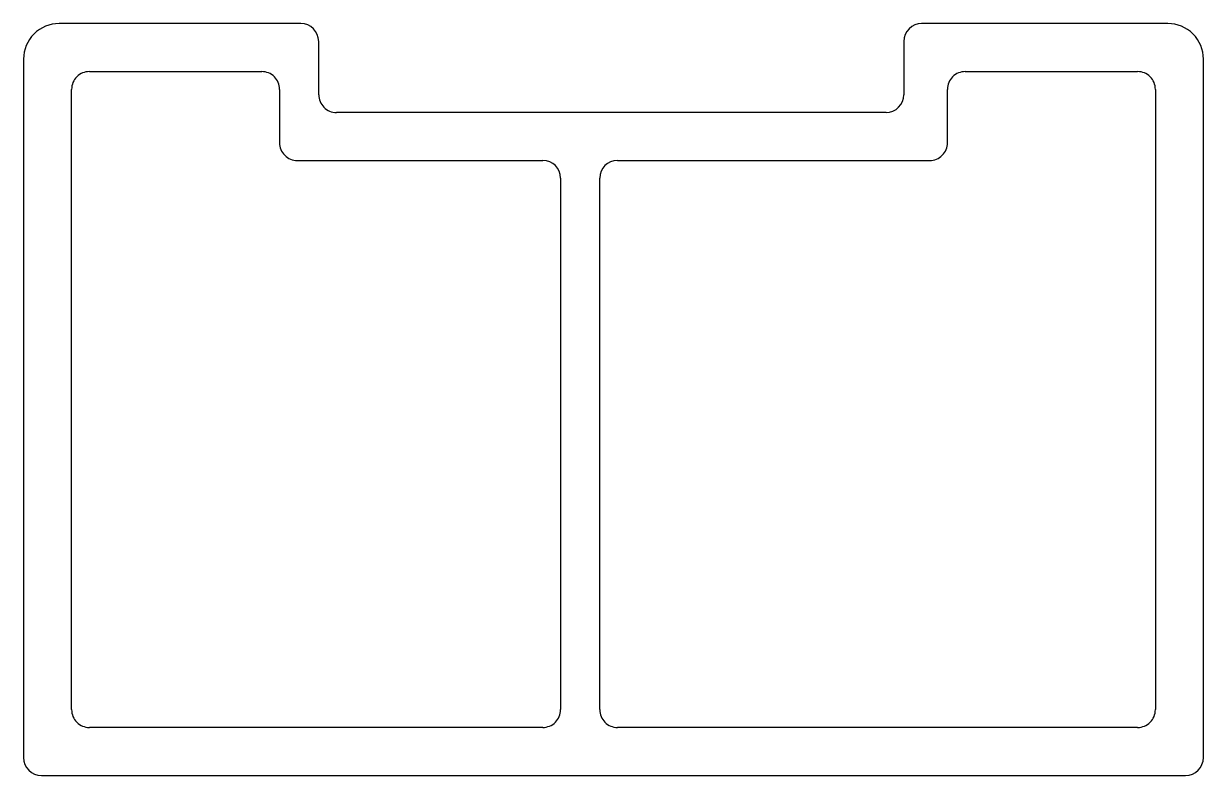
# Model space of a CAD drawing. Extents: x 463.9 to 530.2, y 678.1 to 720.4.
import ezdxf

# ---------------------------------------------------------------- set-up
doc = ezdxf.new("R2010")
doc.units = 0
doc.layers.get('0').update_dxf_attribs({"linetype": 'CONTINUOUS'})

msp = doc.modelspace()

# ---------------------------------------------------------------- linework, layer by layer
for p, q in [((479.488, 720.435), (465.898, 720.435)), ((528.229, 720.435), (514.388, 720.435)), ((480.488, 716.435), (480.488, 719.435)), ((513.388, 719.435), (513.388, 716.435)), ((463.898, 718.435), (463.898, 679.136)), ((530.229, 679.135), (530.229, 718.435)), ((467.598, 717.735), (477.288, 717.735)), ((516.839, 717.735), (526.529, 717.735)), ((466.598, 681.835), (466.598, 716.735)), ((478.288, 716.735), (478.288, 713.735)), ((515.839, 713.735), (515.839, 716.735)), ((527.529, 716.735), (527.529, 681.835)), ((512.388, 715.435), (481.488, 715.435)), ((479.288, 712.735), (493.088, 712.735)), ((497.288, 712.735), (514.839, 712.735)), ((494.088, 711.735), (494.088, 681.835)), ((496.288, 681.835), (496.288, 711.735)), ((493.088, 680.835), (467.598, 680.835)), ((526.529, 680.835), (497.288, 680.835)), ((464.895, 678.135), (529.229, 678.135))]:
    msp.add_line(p, q)
for centre, radius, start, end in [((465.898, 718.435), 2, 90, 180.00001), ((479.488, 719.435), 1, 0, 90), ((514.388, 719.434), 1, 90.01607, 179.9947), ((528.229, 718.435), 2, 359.99998, 90.00174), ((467.594, 716.738), 0.996, 89.78865, 180.21456), ((477.292, 716.738), 0.996, 359.7855, 90.2145), ((516.835, 716.738), 0.996, 89.7855, 180.2145), ((526.533, 716.738), 0.996, 359.78544, 90.21135), ((481.488, 716.435), 1, 179.99999, 270), ((512.388, 716.435), 1, 270, 0), ((479.288, 713.735), 1, 179.99999, 270), ((514.839, 713.735), 1, 270, 0.00001), ((493.088, 711.735), 1, 0, 90), ((497.288, 711.735), 1, 90, 180), ((467.594, 681.832), 0.996, 179.7855, 270.2145), ((493.092, 681.832), 0.996, 269.7855, 0.2145), ((497.284, 681.832), 0.996, 179.7855, 270.2145), ((526.533, 681.832), 0.996, 269.7855, 0.2145), ((464.897, 679.135), 1, 179.96234, 269.89433), ((529.229, 679.135), 1, 270, 359.99998)]:
    msp.add_arc(centre, radius, start, end)

doc.saveas('drawing.dxf')
